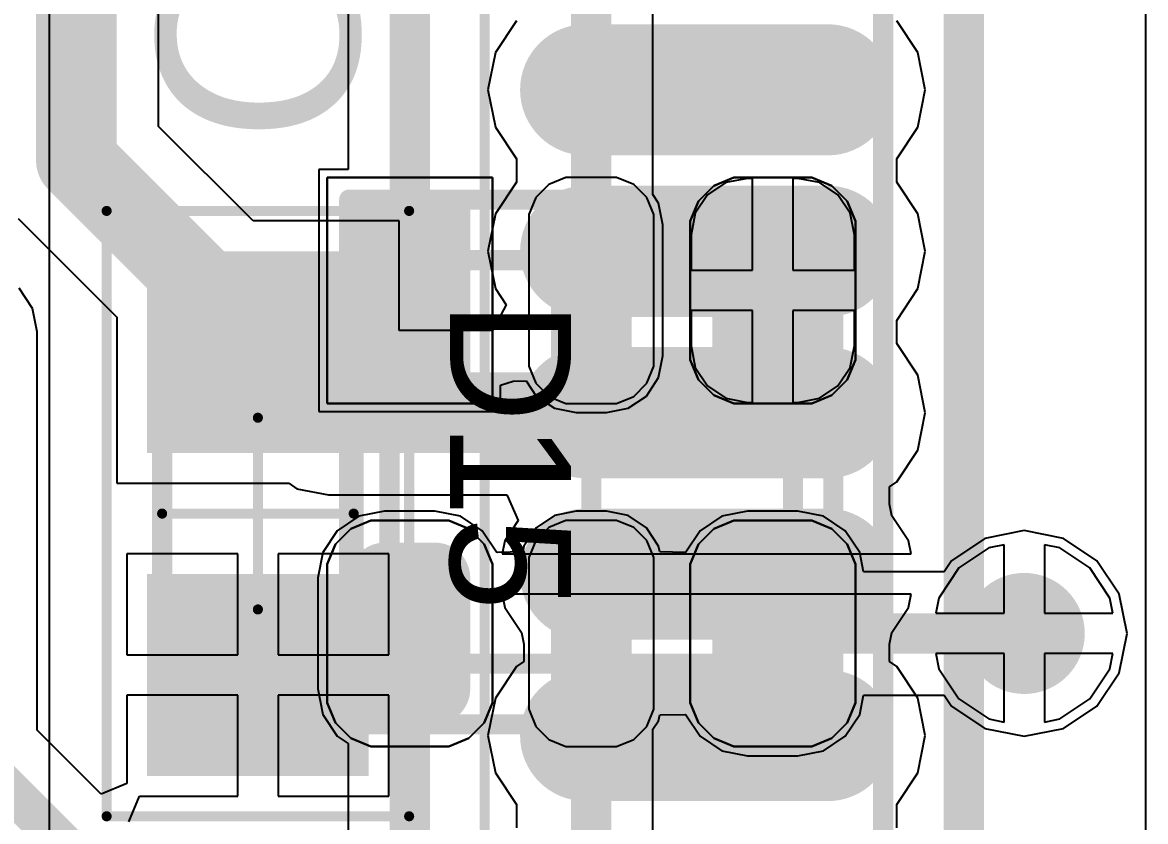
# Model space of a CAD drawing. Header units: inches. Extents: x -0.1 to 84.5, y -0.1 to 23.7.
# Drawn here: x 31.43 to 37, y 6.07 to 10.03 of the extents above; entities that cross this region are included whole.
import ezdxf

# ---------------------------------------------------------------- set-up
doc = ezdxf.new("R2010")
doc.units = ezdxf.units.IN
for name, color, linetype in [('Bottom 3D Body', 56, 'Continuous'), ('Bottom Courtyard', 56, 'Continuous'), ('Bottom Layer', 5, 'Continuous'), ('Bottom Overlay', 54, 'Continuous'), ('Bottom Paste', 16, 'Continuous'), ('Bottom Solder', 6, 'Continuous'), ('Top 3D Body', 56, 'Continuous'), ('Top Courtyard', 56, 'Continuous'), ('Top Layer', 1, 'Continuous'), ('Top Overlay', 2, 'Continuous'), ('Top Paste', 8, 'Continuous'), ('Top Solder', 216, 'Continuous'), ('Via Holes', 16, 'Continuous')]:
    doc.layers.add(name, color=color, linetype=linetype)
doc.styles.add('Arial', font='', dxfattribs={"height": 0.2})
doc.styles.get('Arial').set_extended_font_data('Arial')

# ---------------------------------------------------------------- blocks, each defined once
blk = doc.blocks.new('CAPC0603_1608_55_N_B_79')
at = {"layer": 'Bottom Layer'}
for points in [[(-0.35, 0.5), (-0.35, -0.5), (-1.25, -0.5), (-1.25, 0.5)], [(1.25, 0.5), (1.25, -0.5), (0.35, -0.5), (0.35, 0.5)]]:
    blk.add_hatch(color=5, dxfattribs=at).paths.add_polyline_path(points)
at = {"layer": 'Bottom Paste'}
for points in [[(-0.35, 0.5), (-0.35, -0.5), (-1.25, -0.5), (-1.25, 0.5)], [(1.25, 0.5), (1.25, -0.5), (0.35, -0.5), (0.35, 0.5)]]:
    blk.add_hatch(color=16, dxfattribs=at).paths.add_polyline_path(points)
at = {"layer": 'Bottom Solder'}
for points in [[(-0.3, 0.55), (-0.3, -0.55), (-1.3, -0.55), (-1.3, 0.55)], [(1.3, 0.55), (1.3, -0.55), (0.3, -0.55), (0.3, 0.55)]]:
    blk.add_hatch(color=6, dxfattribs=at).paths.add_polyline_path(points)
at = {"layer": 'Bottom 3D Body'}
for points in [[(-0.875, 0.475, 0.1, 0.1, 0), (0.875, 0.475, 0.1, 0.1, 0)], [(-0.875, 0.475, 0.1, 0.1, 0), (-0.875, -0.475, 0.1, 0.1, 0)], [(0.875, 0.475, 0.1, 0.1, 0), (0.875, -0.475, 0.1, 0.1, 0)], [(-0.875, -0.475, 0.1, 0.1, 0), (0.875, -0.475, 0.1, 0.1, 0)]]:
    blk.add_lwpolyline(points, format="xyseb", dxfattribs=at)
for points in [[(-0.9, 0.475, 0.05, 0.05, 1), (-0.85, 0.475, 0.05, 0.05, 1)], [(-0.9, 0.475, 0.05, 0.05, 1), (-0.85, 0.475, 0.05, 0.05, 1)], [(0.85, 0.475, 0.05, 0.05, 1), (0.9, 0.475, 0.05, 0.05, 1)], [(0.85, 0.475, 0.05, 0.05, 1), (0.9, 0.475, 0.05, 0.05, 1)], [(-0.9, -0.475, 0.05, 0.05, 1), (-0.85, -0.475, 0.05, 0.05, 1)], [(-0.9, -0.475, 0.05, 0.05, 1), (-0.85, -0.475, 0.05, 0.05, 1)], [(0.85, -0.475, 0.05, 0.05, 1), (0.9, -0.475, 0.05, 0.05, 1)], [(0.85, -0.475, 0.05, 0.05, 1), (0.9, -0.475, 0.05, 0.05, 1)]]:
    blk.add_lwpolyline(points, format="xyseb", close=True, dxfattribs=at)
at = {"layer": 'Bottom Courtyard'}
for points in [[(-1.5, 0.75, 0.05, 0.05, 0), (1.5, 0.75, 0.05, 0.05, 0)], [(-1.5, 0.75, 0.05, 0.05, 0), (-1.5, -0.75, 0.05, 0.05, 0)], [(1.5, 0.75, 0.05, 0.05, 0), (1.5, -0.75, 0.05, 0.05, 0)], [(0, 0.475, 0.05, 0.05, 0), (0, -0.475, 0.05, 0.05, 0)], [(-0.475, 0, 0.05, 0.05, 0), (0.475, 0, 0.05, 0.05, 0)], [(-1.5, -0.75, 0.05, 0.05, 0), (1.5, -0.75, 0.05, 0.05, 0)]]:
    blk.add_lwpolyline(points, format="xyseb", dxfattribs=at)
for points in [[(-1.5125, 0.75, 0.025, 0.025, 1), (-1.4875, 0.75, 0.025, 0.025, 1)], [(-1.5125, 0.75, 0.025, 0.025, 1), (-1.4875, 0.75, 0.025, 0.025, 1)], [(1.4875, 0.75, 0.025, 0.025, 1), (1.5125, 0.75, 0.025, 0.025, 1)], [(1.4875, 0.75, 0.025, 0.025, 1), (1.5125, 0.75, 0.025, 0.025, 1)], [(-0.0125, 0.475, 0.025, 0.025, 1), (0.0125, 0.475, 0.025, 0.025, 1)], [(-0.4875, 0, 0.025, 0.025, 1), (-0.4625, 0, 0.025, 0.025, 1)], [(0.4625, 0, 0.025, 0.025, 1), (0.4875, 0, 0.025, 0.025, 1)], [(-0.0125, -0.475, 0.025, 0.025, 1), (0.0125, -0.475, 0.025, 0.025, 1)], [(-1.5125, -0.75, 0.025, 0.025, 1), (-1.4875, -0.75, 0.025, 0.025, 1)], [(-1.5125, -0.75, 0.025, 0.025, 1), (-1.4875, -0.75, 0.025, 0.025, 1)], [(1.4875, -0.75, 0.025, 0.025, 1), (1.5125, -0.75, 0.025, 0.025, 1)], [(1.4875, -0.75, 0.025, 0.025, 1), (1.5125, -0.75, 0.025, 0.025, 1)]]:
    blk.add_lwpolyline(points, format="xyseb", close=True, dxfattribs=at)
blk = doc.blocks.new('TQFP80P1200X1200X120_44N_B_99')
at = {"layer": 'Bottom Layer'}
h = blk.add_hatch(color=5, dxfattribs=at)
edge = h.paths.add_edge_path()
edge.add_arc((-1.6, -6.475), 0.275, 180, 360)
edge.add_line((-1.325, -6.475), (-1.325, -5.275))
edge.add_arc((-1.6, -5.275), 0.275, 0, 180)
edge.add_line((-1.875, -5.275), (-1.875, -6.475))
h = blk.add_hatch(color=5, dxfattribs=at)
edge = h.paths.add_edge_path()
edge.add_arc((-0.8, -6.475), 0.275, 180, 360)
edge.add_line((-0.525, -6.475), (-0.525, -5.275))
edge.add_arc((-0.8, -5.275), 0.275, 0, 180)
edge.add_line((-1.075, -5.275), (-1.075, -6.475))
h = blk.add_hatch(color=5, dxfattribs=at)
edge = h.paths.add_edge_path()
edge.add_arc((0, -6.475), 0.275, 180, 360)
edge.add_line((0.275, -6.475), (0.275, -5.275))
edge.add_arc((0, -5.275), 0.275, 0, 180)
edge.add_line((-0.275, -5.275), (-0.275, -6.475))
h = blk.add_hatch(color=5, dxfattribs=at)
edge = h.paths.add_edge_path()
edge.add_arc((0.8, -6.475), 0.275, 180, 360)
edge.add_line((1.075, -6.475), (1.075, -5.275))
edge.add_arc((0.8, -5.275), 0.275, 0, 180)
edge.add_line((0.525, -5.275), (0.525, -6.475))
h = blk.add_hatch(color=5, dxfattribs=at)
edge = h.paths.add_edge_path()
edge.add_arc((1.6, -6.475), 0.275, 180, 360)
edge.add_line((1.875, -6.475), (1.875, -5.275))
edge.add_arc((1.6, -5.275), 0.275, 0, 180)
edge.add_line((1.325, -5.275), (1.325, -6.475))
at = {"layer": 'Bottom Paste'}
h = blk.add_hatch(color=16, dxfattribs=at)
edge = h.paths.add_edge_path()
edge.add_arc((-1.6, -6.475), 0.275, 180, 360)
edge.add_line((-1.325, -6.475), (-1.325, -5.275))
edge.add_arc((-1.6, -5.275), 0.275, 0, 180)
edge.add_line((-1.875, -5.275), (-1.875, -6.475))
h = blk.add_hatch(color=16, dxfattribs=at)
edge = h.paths.add_edge_path()
edge.add_arc((-0.8, -6.475), 0.275, 180, 360)
edge.add_line((-0.525, -6.475), (-0.525, -5.275))
edge.add_arc((-0.8, -5.275), 0.275, 0, 180)
edge.add_line((-1.075, -5.275), (-1.075, -6.475))
h = blk.add_hatch(color=16, dxfattribs=at)
edge = h.paths.add_edge_path()
edge.add_arc((0, -6.475), 0.275, 180, 360)
edge.add_line((0.275, -6.475), (0.275, -5.275))
edge.add_arc((0, -5.275), 0.275, 0, 180)
edge.add_line((-0.275, -5.275), (-0.275, -6.475))
h = blk.add_hatch(color=16, dxfattribs=at)
edge = h.paths.add_edge_path()
edge.add_arc((0.8, -6.475), 0.275, 180, 360)
edge.add_line((1.075, -6.475), (1.075, -5.275))
edge.add_arc((0.8, -5.275), 0.275, 0, 180)
edge.add_line((0.525, -5.275), (0.525, -6.475))
h = blk.add_hatch(color=16, dxfattribs=at)
edge = h.paths.add_edge_path()
edge.add_arc((1.6, -6.475), 0.275, 180, 360)
edge.add_line((1.875, -6.475), (1.875, -5.275))
edge.add_arc((1.6, -5.275), 0.275, 0, 180)
edge.add_line((1.325, -5.275), (1.325, -6.475))
at = {"layer": 'Bottom Solder'}
h = blk.add_hatch(color=6, dxfattribs=at)
edge = h.paths.add_edge_path()
edge.add_arc((-1.6, -6.475), 0.325, 180, 360)
edge.add_line((-1.275, -6.475), (-1.275, -5.275))
edge.add_arc((-1.6, -5.275), 0.325, 0, 180)
edge.add_line((-1.925, -5.275), (-1.925, -6.475))
h = blk.add_hatch(color=6, dxfattribs=at)
edge = h.paths.add_edge_path()
edge.add_arc((-0.8, -6.475), 0.325, 180, 360)
edge.add_line((-0.475, -6.475), (-0.475, -5.275))
edge.add_arc((-0.8, -5.275), 0.325, 0, 180)
edge.add_line((-1.125, -5.275), (-1.125, -6.475))
h = blk.add_hatch(color=6, dxfattribs=at)
edge = h.paths.add_edge_path()
edge.add_arc((0, -6.475), 0.325, 180, 360)
edge.add_line((0.325, -6.475), (0.325, -5.275))
edge.add_arc((0, -5.275), 0.325, 0, 180)
edge.add_line((-0.325, -5.275), (-0.325, -6.475))
h = blk.add_hatch(color=6, dxfattribs=at)
edge = h.paths.add_edge_path()
edge.add_arc((0.8, -6.475), 0.325, 180, 360)
edge.add_line((1.125, -6.475), (1.125, -5.275))
edge.add_arc((0.8, -5.275), 0.325, 0, 180)
edge.add_line((0.475, -5.275), (0.475, -6.475))
h = blk.add_hatch(color=6, dxfattribs=at)
edge = h.paths.add_edge_path()
edge.add_arc((1.6, -6.475), 0.325, 180, 360)
edge.add_line((1.925, -6.475), (1.925, -5.275))
edge.add_arc((1.6, -5.275), 0.325, 0, 180)
edge.add_line((1.275, -5.275), (1.275, -6.475))
at = {"layer": 'Bottom 3D Body'}
blk.add_lwpolyline([(5, -5, 0.1, 0.1, 0), (-5, -5, 0.1, 0.1, 0)], format="xyseb", dxfattribs=at)
at = {"layer": 'Bottom Courtyard'}
blk.add_lwpolyline([(6.975, -6.975, 0.05, 0.05, 0), (-6.975, -6.975, 0.05, 0.05, 0)], format="xyseb", dxfattribs=at)
at = {"layer": 'Bottom Overlay'}
blk.add_lwpolyline([(4.6, -4.6, 0.2, 0.2, 0), (-4.6, -4.6, 0.2, 0.2, 0)], format="xyseb", dxfattribs=at)
blk = doc.blocks.new('APA_RGB_LED_2020_119')
at = {"layer": 'Top Layer'}
h = blk.add_hatch(color=1, dxfattribs=at)
edge = h.paths.add_edge_path()
edge.add_arc((-1.125, 1.025), 0.125, 90, 180)
edge.add_line((-1.25, 1.025), (-1.25, 0.775))
edge.add_arc((-1.125, 0.775), 0.125, 180, 270)
edge.add_line((-1.125, 0.65), (-0.575, 0.65))
edge.add_arc((-0.575, 0.775), 0.125, 270, 360)
edge.add_line((-0.45, 0.775), (-0.45, 1.025))
edge.add_arc((-0.575, 1.025), 0.125, 0, 90)
edge.add_line((-0.575, 1.15), (-1.125, 1.15))
h = blk.add_hatch(color=1, dxfattribs=at)
edge = h.paths.add_edge_path()
edge.add_arc((0.575, 1.025), 0.125, 90, 180)
edge.add_line((0.45, 1.025), (0.45, 0.775))
edge.add_arc((0.575, 0.775), 0.125, 180, 270)
edge.add_line((0.575, 0.65), (1.125, 0.65))
edge.add_arc((1.125, 0.775), 0.125, 270, 360)
edge.add_line((1.25, 0.775), (1.25, 1.025))
edge.add_arc((1.125, 1.025), 0.125, 0, 90)
edge.add_line((1.125, 1.15), (0.575, 1.15))
h = blk.add_hatch(color=1, dxfattribs=at)
edge = h.paths.add_edge_path()
edge.add_arc((-1.175, 0.075), 0.075, 90, 180)
edge.add_line((-1.25, 0.075), (-1.25, -0.075))
edge.add_arc((-1.175, -0.075), 0.075, 180, 270)
edge.add_line((-1.175, -0.15), (-0.525, -0.15))
edge.add_arc((-0.525, -0.075), 0.075, 270, 360)
edge.add_line((-0.45, -0.075), (-0.45, 0.075))
edge.add_arc((-0.525, 0.075), 0.075, 0, 90)
edge.add_line((-0.525, 0.15), (-1.175, 0.15))
h = blk.add_hatch(color=1, dxfattribs=at)
edge = h.paths.add_edge_path()
edge.add_arc((0.525, 0.075), 0.075, 90, 180)
edge.add_line((0.45, 0.075), (0.45, -0.075))
edge.add_arc((0.525, -0.075), 0.075, 180, 270)
edge.add_line((0.525, -0.15), (1.175, -0.15))
edge.add_arc((1.175, -0.075), 0.075, 270, 360)
edge.add_line((1.25, -0.075), (1.25, 0.075))
edge.add_arc((1.175, 0.075), 0.075, 0, 90)
edge.add_line((1.175, 0.15), (0.525, 0.15))
blk.add_hatch(color=1, dxfattribs=at).paths.add_polyline_path([(-1.25, -0.65), (-0.45, -0.65), (-0.45, -1.15), (-1.25, -1.15)])
h = blk.add_hatch(color=1, dxfattribs=at)
edge = h.paths.add_edge_path()
edge.add_arc((0.575, -0.775), 0.125, 90, 180)
edge.add_line((0.45, -0.775), (0.45, -1.025))
edge.add_arc((0.575, -1.025), 0.125, 180, 270)
edge.add_line((0.575, -1.15), (1.125, -1.15))
edge.add_arc((1.125, -1.025), 0.125, 270, 360)
edge.add_line((1.25, -1.025), (1.25, -0.775))
edge.add_arc((1.125, -0.775), 0.125, 0, 90)
edge.add_line((1.125, -0.65), (0.575, -0.65))
at = {"layer": 'Top Paste'}
h = blk.add_hatch(color=8, dxfattribs=at)
edge = h.paths.add_edge_path()
edge.add_arc((-1.125, 1.025), 0.125, 90, 180)
edge.add_line((-1.25, 1.025), (-1.25, 0.775))
edge.add_arc((-1.125, 0.775), 0.125, 180, 270)
edge.add_line((-1.125, 0.65), (-0.575, 0.65))
edge.add_arc((-0.575, 0.775), 0.125, 270, 360)
edge.add_line((-0.45, 0.775), (-0.45, 1.025))
edge.add_arc((-0.575, 1.025), 0.125, 0, 90)
edge.add_line((-0.575, 1.15), (-1.125, 1.15))
h = blk.add_hatch(color=8, dxfattribs=at)
edge = h.paths.add_edge_path()
edge.add_arc((0.575, 1.025), 0.125, 90, 180)
edge.add_line((0.45, 1.025), (0.45, 0.775))
edge.add_arc((0.575, 0.775), 0.125, 180, 270)
edge.add_line((0.575, 0.65), (1.125, 0.65))
edge.add_arc((1.125, 0.775), 0.125, 270, 360)
edge.add_line((1.25, 0.775), (1.25, 1.025))
edge.add_arc((1.125, 1.025), 0.125, 0, 90)
edge.add_line((1.125, 1.15), (0.575, 1.15))
h = blk.add_hatch(color=8, dxfattribs=at)
edge = h.paths.add_edge_path()
edge.add_arc((-1.175, 0.075), 0.075, 90, 180)
edge.add_line((-1.25, 0.075), (-1.25, -0.075))
edge.add_arc((-1.175, -0.075), 0.075, 180, 270)
edge.add_line((-1.175, -0.15), (-0.525, -0.15))
edge.add_arc((-0.525, -0.075), 0.075, 270, 360)
edge.add_line((-0.45, -0.075), (-0.45, 0.075))
edge.add_arc((-0.525, 0.075), 0.075, 0, 90)
edge.add_line((-0.525, 0.15), (-1.175, 0.15))
h = blk.add_hatch(color=8, dxfattribs=at)
edge = h.paths.add_edge_path()
edge.add_arc((0.525, 0.075), 0.075, 90, 180)
edge.add_line((0.45, 0.075), (0.45, -0.075))
edge.add_arc((0.525, -0.075), 0.075, 180, 270)
edge.add_line((0.525, -0.15), (1.175, -0.15))
edge.add_arc((1.175, -0.075), 0.075, 270, 360)
edge.add_line((1.25, -0.075), (1.25, 0.075))
edge.add_arc((1.175, 0.075), 0.075, 0, 90)
edge.add_line((1.175, 0.15), (0.525, 0.15))
blk.add_hatch(color=8, dxfattribs=at).paths.add_polyline_path([(-1.25, -0.65), (-0.45, -0.65), (-0.45, -1.15), (-1.25, -1.15)])
h = blk.add_hatch(color=8, dxfattribs=at)
edge = h.paths.add_edge_path()
edge.add_arc((0.575, -0.775), 0.125, 90, 180)
edge.add_line((0.45, -0.775), (0.45, -1.025))
edge.add_arc((0.575, -1.025), 0.125, 180, 270)
edge.add_line((0.575, -1.15), (1.125, -1.15))
edge.add_arc((1.125, -1.025), 0.125, 270, 360)
edge.add_line((1.25, -1.025), (1.25, -0.775))
edge.add_arc((1.125, -0.775), 0.125, 0, 90)
edge.add_line((1.125, -0.65), (0.575, -0.65))
at = {"layer": 'Top Solder'}
h = blk.add_hatch(color=216, dxfattribs=at)
edge = h.paths.add_edge_path()
edge.add_arc((-1.125, 1.025), 0.175, 90, 180)
edge.add_line((-1.3, 1.025), (-1.3, 0.775))
edge.add_arc((-1.125, 0.775), 0.175, 180, 270)
edge.add_line((-1.125, 0.6), (-0.575, 0.6))
edge.add_arc((-0.575, 0.775), 0.175, 270, 360)
edge.add_line((-0.4, 0.775), (-0.4, 1.025))
edge.add_arc((-0.575, 1.025), 0.175, 0, 90)
edge.add_line((-0.575, 1.2), (-1.125, 1.2))
h = blk.add_hatch(color=216, dxfattribs=at)
edge = h.paths.add_edge_path()
edge.add_arc((0.575, 1.025), 0.175, 90, 180)
edge.add_line((0.4, 1.025), (0.4, 0.775))
edge.add_arc((0.575, 0.775), 0.175, 180, 270)
edge.add_line((0.575, 0.6), (1.125, 0.6))
edge.add_arc((1.125, 0.775), 0.175, 270, 360)
edge.add_line((1.3, 0.775), (1.3, 1.025))
edge.add_arc((1.125, 1.025), 0.175, 0, 90)
edge.add_line((1.125, 1.2), (0.575, 1.2))
h = blk.add_hatch(color=216, dxfattribs=at)
edge = h.paths.add_edge_path()
edge.add_arc((-1.175, 0.075), 0.125, 90, 180)
edge.add_line((-1.3, 0.075), (-1.3, -0.075))
edge.add_arc((-1.175, -0.075), 0.125, 180, 270)
edge.add_line((-1.175, -0.2), (-0.525, -0.2))
edge.add_arc((-0.525, -0.075), 0.125, 270, 360)
edge.add_line((-0.4, -0.075), (-0.4, 0.075))
edge.add_arc((-0.525, 0.075), 0.125, 0, 90)
edge.add_line((-0.525, 0.2), (-1.175, 0.2))
h = blk.add_hatch(color=216, dxfattribs=at)
edge = h.paths.add_edge_path()
edge.add_arc((0.525, 0.075), 0.125, 90, 180)
edge.add_line((0.4, 0.075), (0.4, -0.075))
edge.add_arc((0.525, -0.075), 0.125, 180, 270)
edge.add_line((0.525, -0.2), (1.175, -0.2))
edge.add_arc((1.175, -0.075), 0.125, 270, 360)
edge.add_line((1.3, -0.075), (1.3, 0.075))
edge.add_arc((1.175, 0.075), 0.125, 0, 90)
edge.add_line((1.175, 0.2), (0.525, 0.2))
blk.add_hatch(color=216, dxfattribs=at).paths.add_polyline_path([(-1.3, -0.6), (-0.4, -0.6), (-0.4, -1.2), (-1.3, -1.2)])
h = blk.add_hatch(color=216, dxfattribs=at)
edge = h.paths.add_edge_path()
edge.add_arc((0.575, -0.775), 0.175, 90, 180)
edge.add_line((0.4, -0.775), (0.4, -1.025))
edge.add_arc((0.575, -1.025), 0.175, 180, 270)
edge.add_line((0.575, -1.2), (1.125, -1.2))
edge.add_arc((1.125, -1.025), 0.175, 270, 360)
edge.add_line((1.3, -1.025), (1.3, -0.775))
edge.add_arc((1.125, -0.775), 0.175, 0, 90)
edge.add_line((1.125, -0.6), (0.575, -0.6))
at = {"layer": 'Top 3D Body'}
for points in [[(1, 1, 0.1, 0.1, 0), (-1, 1, 0.1, 0.1, 0)], [(-1, -1, 0.1, 0.1, 0), (-1, 1, 0.1, 0.1, 0)], [(1, -1, 0.1, 0.1, 0), (1, 1, 0.1, 0.1, 0)], [(1, -1, 0.1, 0.1, 0), (-1, -1, 0.1, 0.1, 0)]]:
    blk.add_lwpolyline(points, format="xyseb", dxfattribs=at)
for points in [[(-1.025, 1, 0.05, 0.05, 1), (-0.975, 1, 0.05, 0.05, 1)], [(-1.025, 1, 0.05, 0.05, 1), (-0.975, 1, 0.05, 0.05, 1)], [(0.975, 1, 0.05, 0.05, 1), (1.025, 1, 0.05, 0.05, 1)], [(0.975, 1, 0.05, 0.05, 1), (1.025, 1, 0.05, 0.05, 1)], [(-1.025, -1, 0.05, 0.05, 1), (-0.975, -1, 0.05, 0.05, 1)], [(-1.025, -1, 0.05, 0.05, 1), (-0.975, -1, 0.05, 0.05, 1)], [(0.975, -1, 0.05, 0.05, 1), (1.025, -1, 0.05, 0.05, 1)], [(0.975, -1, 0.05, 0.05, 1), (1.025, -1, 0.05, 0.05, 1)]]:
    blk.add_lwpolyline(points, format="xyseb", close=True, dxfattribs=at)
at = {"layer": 'Top Courtyard'}
for points in [[(-1.3, -1.2, 0.1, 0.1, 0), (-1.3, 1.2, 0.1, 0.1, 0)], [(1.3, 1.2, 0.1, 0.1, 0), (-1.3, 1.2, 0.1, 0.1, 0)], [(1.3, -1.2, 0.1, 0.1, 0), (1.3, 1.2, 0.1, 0.1, 0)], [(0, -0.5, 0.1, 0.1, 0), (0, 0.5, 0.1, 0.1, 0)], [(0.5, 0, 0.1, 0.1, 0), (-0.5, 0, 0.1, 0.1, 0)], [(1.3, -1.2, 0.1, 0.1, 0), (-1.3, -1.2, 0.1, 0.1, 0)]]:
    blk.add_lwpolyline(points, format="xyseb", dxfattribs=at)
for points in [[(-1.325, 1.2, 0.05, 0.05, 1), (-1.275, 1.2, 0.05, 0.05, 1)], [(-1.325, 1.2, 0.05, 0.05, 1), (-1.275, 1.2, 0.05, 0.05, 1)], [(1.275, 1.2, 0.05, 0.05, 1), (1.325, 1.2, 0.05, 0.05, 1)], [(1.275, 1.2, 0.05, 0.05, 1), (1.325, 1.2, 0.05, 0.05, 1)], [(-0.025, 0.5, 0.05, 0.05, 1), (0.025, 0.5, 0.05, 0.05, 1)], [(-0.525, 0, 0.05, 0.05, 1), (-0.475, 0, 0.05, 0.05, 1)], [(0.475, 0, 0.05, 0.05, 1), (0.525, 0, 0.05, 0.05, 1)], [(-0.025, -0.5, 0.05, 0.05, 1), (0.025, -0.5, 0.05, 0.05, 1)], [(-1.325, -1.2, 0.05, 0.05, 1), (-1.275, -1.2, 0.05, 0.05, 1)], [(-1.325, -1.2, 0.05, 0.05, 1), (-1.275, -1.2, 0.05, 0.05, 1)], [(1.275, -1.2, 0.05, 0.05, 1), (1.325, -1.2, 0.05, 0.05, 1)], [(1.275, -1.2, 0.05, 0.05, 1), (1.325, -1.2, 0.05, 0.05, 1)]]:
    blk.add_lwpolyline(points, format="xyseb", close=True, dxfattribs=at)
at = {"layer": 'Top Overlay'}
for p, q in [((-1.2929, 1.2689), (-1.1937, 1.31)), ((-1.1937, 1.31), (-1.14, 1.31)), ((-1.14, 1.31), (-1.14, 1.31)), ((-1.14, 1.31), (-0.56, 1.31)), ((-0.56, 1.31), (-0.5063, 1.31)), ((-0.5063, 1.31), (-0.4071, 1.2689)), ((0.4071, 1.2689), (0.5063, 1.31)), ((0.5063, 1.31), (0.56, 1.31)), ((0.56, 1.31), (0.56, 1.31)), ((0.56, 1.31), (1.14, 1.31)), ((1.14, 1.31), (1.1937, 1.31)), ((1.1937, 1.31), (1.2929, 1.2689)), ((-1.3689, 1.1929), (-1.2929, 1.2689)), ((-0.4071, 1.2689), (-0.3311, 1.1929)), ((0.3311, 1.1929), (0.4071, 1.2689)), ((1.2929, 1.2689), (1.3689, 1.1929)), ((-1.41, 1.0937), (-1.3689, 1.1929)), ((-0.3311, 1.1929), (-0.29, 1.0937)), ((0.29, 1.0937), (0.3311, 1.1929)), ((1.3689, 1.1929), (1.41, 1.0937)), ((-1.41, 1.04), (-1.41, 1.0937)), ((-0.29, 1.0937), (-0.29, 1.04)), ((0.29, 1.04), (0.29, 1.0937)), ((1.41, 1.0937), (1.41, 1.04)), ((-1.41, 0.76), (-1.41, 1.04)), ((-0.29, 1.04), (-0.29, 1.04)), ((-0.29, 1.04), (-0.29, 0.76)), ((0.29, 0.76), (0.29, 1.04)), ((1.41, 1.04), (1.41, 1.04)), ((1.41, 1.04), (1.41, 0.76)), ((-1.41, 0.76), (-1.41, 0.76)), ((-1.41, 0.7063), (-1.41, 0.76)), ((-0.29, 0.76), (-0.29, 0.7063)), ((0.29, 0.76), (0.29, 0.76)), ((0.29, 0.7063), (0.29, 0.76)), ((1.41, 0.76), (1.41, 0.7063)), ((-1.3689, 0.6071), (-1.41, 0.7063)), ((-0.29, 0.7063), (-0.3311, 0.6071)), ((0.3311, 0.6071), (0.29, 0.7063)), ((1.41, 0.7063), (1.3689, 0.6071)), ((-1.2929, 0.5311), (-1.3689, 0.6071)), ((-0.3311, 0.6071), (-0.4071, 0.5311)), ((0.4071, 0.5311), (0.3311, 0.6071)), ((1.3689, 0.6071), (1.2929, 0.5311)), ((-1.1937, 0.49), (-1.2929, 0.5311)), ((-0.4071, 0.5311), (-0.5063, 0.49)), ((0.5063, 0.49), (0.4071, 0.5311)), ((1.2929, 0.5311), (1.1937, 0.49)), ((-1.14, 0.49), (-1.1937, 0.49)), ((-0.56, 0.49), (-1.14, 0.49)), ((-0.5063, 0.49), (-0.56, 0.49)), ((-0.56, 0.49), (-0.56, 0.49)), ((0.56, 0.49), (0.5063, 0.49)), ((1.14, 0.49), (0.56, 0.49)), ((1.1937, 0.49), (1.14, 0.49)), ((1.14, 0.49), (1.14, 0.49)), ((-1.2258, 0.31), (-1.3103, 0.275)), ((-1.18, 0.31), (-1.2258, 0.31)), ((-0.52, 0.31), (-1.18, 0.31)), ((-0.4742, 0.31), (-0.52, 0.31)), ((-0.52, 0.31), (-0.52, 0.31)), ((-0.3897, 0.275), (-0.4742, 0.31)), ((0.4743, 0.31), (0.3897, 0.275)), ((0.52, 0.31), (0.4743, 0.31)), ((1.18, 0.31), (0.52, 0.31)), ((1.2258, 0.31), (1.18, 0.31)), ((1.18, 0.31), (1.18, 0.31)), ((1.3103, 0.275), (1.2258, 0.31)), ((-1.3103, 0.275), (-1.375, 0.2103)), ((-0.325, 0.2103), (-0.3897, 0.275)), ((0.3897, 0.275), (0.325, 0.2103)), ((1.375, 0.2103), (1.3103, 0.275)), ((-1.375, 0.2103), (-1.41, 0.1257)), ((-0.29, 0.1257), (-0.325, 0.2103)), ((0.325, 0.2103), (0.29, 0.1257)), ((1.41, 0.1257), (1.375, 0.2103)), ((-1.41, 0.1257), (-1.41, 0.08)), ((-0.29, 0.08), (-0.29, 0.1257)), ((0.29, 0.1257), (0.29, 0.08)), ((1.41, 0.08), (1.41, 0.1257)), ((-1.41, 0.08), (-1.41, -0.08)), ((-1.41, 0.08), (-1.41, 0.08)), ((-0.29, -0.08), (-0.29, 0.08)), ((0.29, 0.08), (0.29, -0.08)), ((0.29, 0.08), (0.29, 0.08)), ((1.41, -0.08), (1.41, 0.08)), ((-1.41, -0.08), (-1.41, -0.1258)), ((-0.29, -0.1258), (-0.29, -0.08)), ((-0.29, -0.08), (-0.29, -0.08)), ((0.29, -0.08), (0.29, -0.1258)), ((1.41, -0.1258), (1.41, -0.08)), ((1.41, -0.08), (1.41, -0.08)), ((-1.41, -0.1258), (-1.375, -0.2103)), ((-0.325, -0.2103), (-0.29, -0.1258)), ((0.29, -0.1258), (0.325, -0.2103)), ((1.375, -0.2103), (1.41, -0.1258)), ((-1.375, -0.2103), (-1.3103, -0.275)), ((-0.3897, -0.275), (-0.325, -0.2103)), ((0.325, -0.2103), (0.3897, -0.275)), ((1.3103, -0.275), (1.375, -0.2103)), ((-1.3103, -0.275), (-1.2258, -0.31)), ((-0.4742, -0.31), (-0.3897, -0.275)), ((0.3897, -0.275), (0.4743, -0.31)), ((1.2258, -0.31), (1.3103, -0.275)), ((-1.2258, -0.31), (-1.18, -0.31)), ((-1.18, -0.31), (-1.18, -0.31)), ((-1.18, -0.31), (-0.52, -0.31)), ((-0.52, -0.31), (-0.4742, -0.31)), ((0.4743, -0.31), (0.52, -0.31)), ((0.52, -0.31), (0.52, -0.31)), ((0.52, -0.31), (1.18, -0.31)), ((1.18, -0.31), (1.2258, -0.31)), ((-1.41, -1.31), (-1.41, -0.49)), ((-1.41, -0.49), (-0.29, -0.49)), ((-0.29, -0.49), (-0.29, -1.31)), ((0.4071, -0.5311), (0.5063, -0.49)), ((0.5063, -0.49), (0.56, -0.49)), ((0.56, -0.49), (0.56, -0.49)), ((0.56, -0.49), (1.14, -0.49)), ((1.14, -0.49), (1.1937, -0.49)), ((1.1937, -0.49), (1.2929, -0.5311)), ((0.3311, -0.6071), (0.4071, -0.5311)), ((1.2929, -0.5311), (1.3689, -0.6071)), ((0.29, -0.7063), (0.3311, -0.6071)), ((1.3689, -0.6071), (1.41, -0.7063)), ((0.29, -0.76), (0.29, -0.7063)), ((1.41, -0.7063), (1.41, -0.76)), ((0.29, -1.04), (0.29, -0.76)), ((1.41, -0.76), (1.41, -0.76)), ((1.41, -0.76), (1.41, -1.04)), ((0.29, -1.04), (0.29, -1.04)), ((0.29, -1.0937), (0.29, -1.04)), ((1.41, -1.04), (1.41, -1.0937)), ((0.3311, -1.1929), (0.29, -1.0937)), ((1.41, -1.0937), (1.3689, -1.1929)), ((0.4071, -1.2689), (0.3311, -1.1929)), ((1.3689, -1.1929), (1.2929, -1.2689)), ((0.5063, -1.31), (0.4071, -1.2689)), ((1.2929, -1.2689), (1.1937, -1.31)), ((-0.29, -1.31), (-1.41, -1.31)), ((0.56, -1.31), (0.5063, -1.31)), ((1.14, -1.31), (0.56, -1.31)), ((1.1937, -1.31), (1.14, -1.31)), ((1.14, -1.31), (1.14, -1.31))]:
    blk.add_line(p, q, dxfattribs=at)
at = {"layer": 'Top Courtyard', "style": 'Arial'}
blk.add_text('D15', height=0.6, dxfattribs=at).set_placement((-0.8, -0.7))

msp = doc.modelspace()

# ---------------------------------------------------------------- hatches: boundary and pattern name
at = {"layer": 'Bottom Layer'}
h = msp.add_hatch(color=5, dxfattribs=at)
edge = h.paths.add_edge_path()
edge.add_arc((36.4, 7.006), 0.3, 0, 360)
at = {"layer": 'Top Layer'}
h = msp.add_hatch(color=1, dxfattribs=at)
edge = h.paths.add_edge_path()
edge.add_arc((36.4, 7.006), 0.3, 0, 360)
at = {"layer": 'Via Holes'}
h = msp.add_hatch(color=7, dxfattribs=at)
edge = h.paths.add_edge_path()
edge.add_arc((36.4, 7.006), 0.15, 0, 360)

# ---------------------------------------------------------------- linework, layer by layer
at = {"layer": 'Bottom Layer'}
for p, q in [((32.1078, 9.5189), (32.1078, 10.3)), ((33.8825, 10.0425), (33.7776, 9.8853)), ((35.8724, 9.8853), (35.7675, 10.0425)), ((33.7776, 9.8853), (33.7407, 9.7)), ((35.9093, 9.7), (35.8724, 9.8853)), ((33.7407, 9.7), (33.7776, 9.5147)), ((35.8724, 9.5147), (35.9093, 9.7)), ((32.5768, 9.05), (32.1078, 9.5189)), ((33.7776, 9.5147), (33.8825, 9.3575)), ((35.7675, 9.3575), (35.8724, 9.5147)), ((33.8825, 9.3575), (33.8825, 9.2425)), ((35.7675, 9.2425), (35.7675, 9.3575)), ((33.8825, 9.2425), (33.7776, 9.0853)), ((35.8724, 9.0853), (35.7675, 9.2425)), ((33.7776, 9.0853), (33.7407, 8.9)), ((35.9093, 8.9), (35.8724, 9.0853)), ((31.4116, 9.0616), (31.9, 8.5732)), ((33.3, 9.05), (32.5768, 9.05)), ((33.3, 8.5078), (33.3, 9.05)), ((33.7407, 8.9), (33.7776, 8.7147)), ((35.8724, 8.7147), (35.9093, 8.9)), ((31.4826, 8.6171), (31.4163, 8.7163)), ((33.7776, 8.7147), (33.8309, 8.6348)), ((35.7675, 8.5575), (35.8724, 8.7147)), ((33.8309, 8.6348), (33.763, 8.5078)), ((31.5059, 8.5), (31.4826, 8.6171)), ((31.9, 8.5732), (31.9, 7.75)), ((35.7675, 8.4425), (35.7675, 8.5575)), ((31.5059, 6.5267), (31.5059, 8.5)), ((31.5059, 8.5), (31.5059, 8.5)), ((33.763, 8.5078), (33.3, 8.5078)), ((35.8724, 8.2853), (35.7675, 8.4425)), ((35.9093, 8.1), (35.8724, 8.2853)), ((35.8724, 7.9147), (35.9093, 8.1)), ((35.7675, 7.7575), (35.8724, 7.9147)), ((31.9, 7.75), (32.7538, 7.75)), ((32.7538, 7.75), (32.7939, 7.7232)), ((35.7314, 7.7334), (35.7675, 7.7575)), ((32.7939, 7.7232), (32.95, 7.6922)), ((32.95, 7.6922), (33.8348, 7.6922)), ((33.8348, 7.6922), (33.8365, 7.6904)), ((33.8365, 7.6904), (33.891, 7.5652)), ((35.7314, 7.6464), (35.7314, 7.7334)), ((35.7433, 7.5886), (35.7314, 7.6464)), ((35.8253, 7.4658), (35.7433, 7.5886)), ((33.891, 7.5652), (33.8247, 7.4658)), ((33.8247, 7.4658), (33.8116, 7.4)), ((35.8384, 7.4), (35.8253, 7.4658)), ((36.2244, 7.4299), (36.0756, 7.3304)), ((36.3, 7.4449), (36.2244, 7.4299)), ((36.3, 7.106), (36.3, 7.4449)), ((36.5756, 7.4299), (36.5, 7.4449)), ((36.5, 7.4449), (36.5, 7.106)), ((36.7244, 7.3304), (36.5756, 7.4299)), ((32.5, 7.4), (31.95, 7.4)), ((31.95, 7.4), (31.95, 6.9)), ((32.5, 6.9), (32.5, 7.4)), ((33.25, 7.4), (32.7, 7.4)), ((32.7, 7.4), (32.7, 6.9)), ((33.25, 6.9), (33.25, 7.4)), ((33.8116, 7.4), (34.825, 7.4)), ((34.825, 7.4), (35.8384, 7.4)), ((36.0756, 7.3304), (35.9761, 7.1816)), ((36.8239, 7.1816), (36.7244, 7.3304)), ((34.825, 7.2), (33.8116, 7.2)), ((33.8116, 7.2), (33.8247, 7.1342)), ((35.8384, 7.2), (34.825, 7.2)), ((35.8253, 7.1342), (35.8384, 7.2)), ((33.8247, 7.1342), (33.9067, 7.0114)), ((35.7433, 7.0114), (35.8253, 7.1342)), ((35.9761, 7.1816), (35.9611, 7.106)), ((36.8389, 7.106), (36.8239, 7.1816)), ((35.9611, 7.106), (36.3, 7.106)), ((36.5, 7.106), (36.8389, 7.106)), ((33.9067, 7.0114), (33.9186, 6.9536)), ((35.7314, 6.9536), (35.7433, 7.0114)), ((33.9186, 6.9536), (33.9186, 6.8666)), ((35.7314, 6.8666), (35.7314, 6.9536)), ((36.3, 6.906), (35.9611, 6.906)), ((35.9611, 6.906), (35.9761, 6.8304)), ((36.3, 6.5671), (36.3, 6.906)), ((36.8389, 6.906), (36.5, 6.906)), ((36.5, 6.906), (36.5, 6.5671)), ((36.8239, 6.8304), (36.8389, 6.906)), ((31.95, 6.9), (32.5, 6.9)), ((32.7, 6.9), (33.25, 6.9)), ((33.9186, 6.8666), (33.8825, 6.8425)), ((35.7675, 6.8425), (35.7314, 6.8666)), ((33.8825, 6.8425), (33.7776, 6.6853)), ((35.8724, 6.6853), (35.7675, 6.8425)), ((35.9761, 6.8304), (36.0756, 6.6816)), ((36.7244, 6.6816), (36.8239, 6.8304)), ((32.5, 6.7), (31.95, 6.7)), ((31.95, 6.7), (31.95, 6.3038)), ((32.5, 6.2), (32.5, 6.7)), ((33.25, 6.7), (32.7, 6.7)), ((32.7, 6.7), (32.7, 6.2)), ((33.25, 6.2), (33.25, 6.7)), ((33.7776, 6.6853), (33.7407, 6.5)), ((35.9093, 6.5), (35.8724, 6.6853)), ((36.0756, 6.6816), (36.2244, 6.5821)), ((36.5756, 6.5821), (36.7244, 6.6816)), ((36.2244, 6.5821), (36.3, 6.5671)), ((36.5, 6.5671), (36.5756, 6.5821)), ((31.823, 6.2096), (31.5059, 6.5267)), ((33.7407, 6.5), (33.7776, 6.3147)), ((35.8724, 6.3147), (35.9093, 6.5)), ((31.95, 6.3038), (31.95, 6.2622)), ((33.7776, 6.3147), (33.8825, 6.1576)), ((35.7675, 6.1576), (35.8724, 6.3147)), ((31.95, 6.2622), (31.823, 6.2096)), ((31.9596, 6.073), (32.0122, 6.2)), ((32.0122, 6.2), (32.0512, 6.2)), ((32.0512, 6.2), (32.5, 6.2)), ((32.7, 6.2), (33.25, 6.2)), ((33.8825, 6.1576), (33.8825, 6.0425)), ((35.7675, 6.0425), (35.7675, 6.1576))]:
    msp.add_line(p, q, dxfattribs=at)
for points in [[(31.7, 9.35, 0.4, 0.4, 0), (31.7, 10.3, 0.4, 0.4, 0)], [(31.7, 9.35, 0.4, 0.4, 0), (32.3, 8.75, 0.4, 0.4, 0)], [(32.3, 8.65, 0.4, 0.4, 0), (32.3, 8.75, 0.4, 0.4, 0)], [(32.3, 8.65, 0.4, 0.4, 0), (32.55, 8.4, 0.4, 0.4, 0)], [(32.55, 8.4, 0.4, 0.4, 0), (32.6, 8.4, 0.4, 0.4, 0)], [(32.6, 8.4, 0.4, 0.4, 0), (32.65, 8.4, 0.4, 0.4, 0)], [(32.65, 8.4, 0.4, 0.4, 0), (32.95, 8.1, 0.4, 0.4, 0)], [(32.95, 8.1, 0.4, 0.4, 0), (34.825, 8.1, 0.4, 0.4, 0)], [(31.2, 6.4, 0.2, 0.2, 0), (32.4, 5.2, 0.2, 0.2, 0)]]:
    msp.add_lwpolyline(points, format="xyseb", dxfattribs=at)
for points in [[(31.6, 9.35, 0.2, 0.2, 1), (31.8, 9.35, 0.2, 0.2, 1)], [(31.6, 9.35, 0.2, 0.2, 1), (31.8, 9.35, 0.2, 0.2, 1)], [(32.2, 8.75, 0.2, 0.2, 1), (32.4, 8.75, 0.2, 0.2, 1)], [(32.2, 8.75, 0.2, 0.2, 1), (32.4, 8.75, 0.2, 0.2, 1)], [(32.2, 8.65, 0.2, 0.2, 1), (32.4, 8.65, 0.2, 0.2, 1)], [(32.2, 8.65, 0.2, 0.2, 1), (32.4, 8.65, 0.2, 0.2, 1)], [(32.45, 8.4, 0.2, 0.2, 1), (32.65, 8.4, 0.2, 0.2, 1)], [(32.45, 8.4, 0.2, 0.2, 1), (32.65, 8.4, 0.2, 0.2, 1)], [(32.5, 8.4, 0.2, 0.2, 1), (32.7, 8.4, 0.2, 0.2, 1)], [(32.5, 8.4, 0.2, 0.2, 1), (32.7, 8.4, 0.2, 0.2, 1)], [(32.55, 8.4, 0.2, 0.2, 1), (32.75, 8.4, 0.2, 0.2, 1)], [(32.55, 8.4, 0.2, 0.2, 1), (32.75, 8.4, 0.2, 0.2, 1)], [(32.85, 8.1, 0.2, 0.2, 1), (33.05, 8.1, 0.2, 0.2, 1)], [(32.85, 8.1, 0.2, 0.2, 1), (33.05, 8.1, 0.2, 0.2, 1)], [(34.725, 8.1, 0.2, 0.2, 1), (34.925, 8.1, 0.2, 0.2, 1)]]:
    msp.add_lwpolyline(points, format="xyseb", close=True, dxfattribs=at)
at = {"layer": 'Top Layer'}
for p, q in [((34.5589, 9.1805), (34.5589, 11.2155)), ((33.0471, 11.145), (33.0471, 9.306)), ((33.0471, 9.306), (32.903, 9.306)), ((32.903, 9.306), (32.903, 8.106)), ((35.028, 9.2614), (34.9207, 9.24)), ((35.053, 9.2614), (35.028, 9.2614)), ((35.053, 8.806), (35.053, 9.2614)), ((35.278, 9.2614), (35.253, 9.2614)), ((35.253, 9.2614), (35.253, 8.806)), ((35.3853, 9.24), (35.278, 9.2614)), ((34.9207, 9.24), (34.8297, 9.1793)), ((35.4763, 9.1793), (35.3853, 9.24)), ((34.587, 9.1383), (34.5589, 9.1805)), ((34.6084, 9.031), (34.587, 9.1383)), ((34.8297, 9.1793), (34.769, 9.0883)), ((35.537, 9.0883), (35.4763, 9.1793)), ((34.769, 9.0883), (34.7476, 8.981)), ((35.5584, 8.981), (35.537, 9.0883)), ((34.6084, 8.381), (34.6084, 9.031)), ((34.7476, 8.981), (34.7476, 8.806)), ((35.5584, 8.806), (35.5584, 8.981)), ((34.7476, 8.806), (35.053, 8.806)), ((35.253, 8.806), (35.5584, 8.806)), ((35.053, 8.606), (34.7476, 8.606)), ((34.7476, 8.606), (34.7476, 8.431)), ((35.053, 8.1506), (35.053, 8.606)), ((35.5584, 8.606), (35.253, 8.606)), ((35.253, 8.606), (35.253, 8.1506)), ((35.5584, 8.431), (35.5584, 8.606)), ((34.7476, 8.431), (34.769, 8.3237)), ((35.537, 8.3237), (35.5584, 8.431)), ((34.587, 8.2737), (34.6084, 8.381)), ((34.769, 8.3237), (34.8297, 8.2327)), ((35.4763, 8.2327), (35.537, 8.3237)), ((33.803, 8.2361), (33.865, 8.2562)), ((33.865, 8.2562), (33.93, 8.2572)), ((33.93, 8.2572), (33.9797, 8.1827)), ((34.5263, 8.1827), (34.587, 8.2737)), ((33.803, 8.106), (33.803, 8.2361)), ((34.8297, 8.2327), (34.9207, 8.172)), ((35.3853, 8.172), (35.4763, 8.2327)), ((33.9797, 8.1827), (34.0707, 8.122)), ((34.4353, 8.122), (34.5263, 8.1827)), ((34.9207, 8.172), (35.028, 8.1506)), ((35.028, 8.1506), (35.053, 8.1506)), ((35.253, 8.1506), (35.278, 8.1506)), ((35.278, 8.1506), (35.3853, 8.172)), ((32.903, 8.106), (33.803, 8.106)), ((34.0707, 8.122), (34.178, 8.1006)), ((34.178, 8.1006), (34.328, 8.1006)), ((34.328, 8.1006), (34.4353, 8.122)), ((33.1012, 7.5871), (32.9937, 7.5153)), ((33.228, 7.6124), (33.1012, 7.5871)), ((33.478, 7.6124), (33.228, 7.6124)), ((33.6048, 7.5871), (33.478, 7.6124)), ((33.7123, 7.5153), (33.6048, 7.5871)), ((34.0707, 7.59), (33.9797, 7.5293)), ((34.178, 7.6114), (34.0707, 7.59)), ((34.328, 7.6114), (34.178, 7.6114)), ((34.4353, 7.59), (34.328, 7.6114)), ((34.5263, 7.5293), (34.4353, 7.59)), ((34.9012, 7.5871), (34.7937, 7.5153)), ((35.028, 7.6124), (34.9012, 7.5871)), ((35.278, 7.6124), (35.028, 7.6124)), ((35.4048, 7.5871), (35.278, 7.6124)), ((35.5123, 7.5153), (35.4048, 7.5871)), ((33.9797, 7.5293), (33.919, 7.4383)), ((34.587, 7.4383), (34.5263, 7.5293)), ((32.9937, 7.5153), (32.9219, 7.4078)), ((33.7836, 7.4087), (33.7123, 7.5153)), ((34.7937, 7.5153), (34.7224, 7.4087)), ((35.5841, 7.4078), (35.5123, 7.5153)), ((36.2049, 7.477), (36.0395, 7.3665)), ((36.4, 7.5158), (36.2049, 7.477)), ((36.5951, 7.477), (36.4, 7.5158)), ((36.7605, 7.3665), (36.5951, 7.477)), ((32.9219, 7.4078), (32.8966, 7.281)), ((33.7878, 7.4079), (33.7836, 7.4087)), ((33.9133, 7.4097), (33.7878, 7.4079)), ((33.919, 7.4383), (33.9133, 7.4097)), ((34.5927, 7.4097), (34.587, 7.4383)), ((34.7182, 7.4079), (34.5927, 7.4097)), ((34.7224, 7.4087), (34.7182, 7.4079)), ((35.6032, 7.3119), (35.5841, 7.4078)), ((36.0395, 7.3665), (36.003, 7.3119)), ((36.871, 7.2011), (36.7605, 7.3665)), ((36.003, 7.3119), (35.6032, 7.3119)), ((32.8966, 7.281), (32.8966, 6.731)), ((36.9098, 7.006), (36.871, 7.2011)), ((36.871, 6.8109), (36.9098, 7.006)), ((36.7605, 6.6455), (36.871, 6.8109)), ((32.8966, 6.731), (32.9219, 6.6042)), ((35.5841, 6.6042), (35.6032, 6.7001)), ((35.6032, 6.7001), (36.003, 6.7001)), ((36.003, 6.7001), (36.0395, 6.6455)), ((36.0395, 6.6455), (36.2049, 6.535)), ((36.5951, 6.535), (36.7605, 6.6455)), ((32.9219, 6.6042), (32.9937, 6.4967)), ((34.5589, 6.5315), (34.587, 6.5737)), ((34.587, 6.5737), (34.5927, 6.6023)), ((34.5927, 6.6023), (34.7182, 6.6041)), ((34.7182, 6.6041), (34.7224, 6.6033)), ((34.7224, 6.6033), (34.7937, 6.4967)), ((35.5123, 6.4967), (35.5841, 6.6042)), ((34.5589, 4.9985), (34.5589, 6.5315)), ((36.2049, 6.535), (36.4, 6.4962)), ((36.4, 6.4962), (36.5951, 6.535)), ((32.9937, 6.4967), (33.0471, 6.461)), ((33.0471, 6.461), (33.0471, 5.124)), ((34.7937, 6.4967), (34.9012, 6.4249)), ((35.4048, 6.4249), (35.5123, 6.4967)), ((34.9012, 6.4249), (35.028, 6.3996)), ((35.278, 6.3996), (35.4048, 6.4249)), ((35.028, 6.3996), (35.278, 6.3996))]:
    msp.add_line(p, q, dxfattribs=at)
for points in [[(33.353, 8.706, 0.2, 0.2, 0), (33.353, 11.69, 0.2, 0.2, 0)], [(34.253, 8.706, 0.2, 0.2, 0), (34.253, 11.69, 0.2, 0.2, 0)], [(33.353, 4.524, 0.2, 0.2, 0), (33.353, 7.006, 0.2, 0.2, 0)], [(34.253, 4.524, 0.2, 0.2, 0), (34.253, 7.006, 0.2, 0.2, 0)], [(35.153, 7.006, 0.2, 0.2, 0), (36.4, 7.006, 0.2, 0.2, 0)]]:
    msp.add_lwpolyline(points, format="xyseb", dxfattribs=at)
for points in [[(33.303, 8.706, 0.1, 0.1, 1), (33.403, 8.706, 0.1, 0.1, 1)], [(34.203, 8.706, 0.1, 0.1, 1), (34.303, 8.706, 0.1, 0.1, 1)], [(33.303, 7.006, 0.1, 0.1, 1), (33.403, 7.006, 0.1, 0.1, 1)], [(34.203, 7.006, 0.1, 0.1, 1), (34.303, 7.006, 0.1, 0.1, 1)], [(35.103, 7.006, 0.1, 0.1, 1), (35.203, 7.006, 0.1, 0.1, 1)], [(36.35, 7.006, 0.1, 0.1, 1), (36.45, 7.006, 0.1, 0.1, 1)]]:
    msp.add_lwpolyline(points, format="xyseb", close=True, dxfattribs=at)
at = {"layer": 'Top Overlay'}
for p, q in [((37.0013, 22.0745), (37.0013, 1.5)), ((31.5665, 1.5), (31.5665, 17.7492)), ((33.763, 9.266), (32.943, 9.266)), ((32.943, 9.266), (32.943, 8.146)), ((33.763, 8.146), (33.763, 9.266)), ((34.1273, 9.266), (34.0427, 9.231)), ((34.3788, 9.266), (34.1273, 9.266)), ((34.4633, 9.231), (34.3788, 9.266)), ((34.9593, 9.266), (34.8601, 9.2249)), ((35.3467, 9.266), (34.9593, 9.266)), ((35.4459, 9.2249), (35.3467, 9.266)), ((34.0427, 9.231), (33.978, 9.1663)), ((34.528, 9.1663), (34.4633, 9.231)), ((34.8601, 9.2249), (34.7841, 9.1489)), ((35.5219, 9.1489), (35.4459, 9.2249)), ((33.978, 9.1663), (33.943, 9.0818)), ((34.563, 9.0818), (34.528, 9.1663)), ((34.7841, 9.1489), (34.743, 9.0497)), ((35.563, 9.0497), (35.5219, 9.1489)), ((33.943, 9.0818), (33.943, 9.036)), ((34.563, 9.036), (34.563, 9.0818)), ((33.943, 9.036), (33.943, 8.376)), ((34.563, 8.376), (34.563, 9.036)), ((34.743, 9.0497), (34.743, 8.996)), ((35.563, 8.996), (35.563, 9.0497)), ((34.743, 8.996), (34.743, 8.416)), ((35.563, 8.416), (35.563, 8.996)), ((34.743, 8.416), (34.743, 8.3623)), ((35.563, 8.3623), (35.563, 8.416)), ((33.943, 8.376), (33.943, 8.3303)), ((34.563, 8.3303), (34.563, 8.376)), ((34.743, 8.3623), (34.7841, 8.2631)), ((35.5219, 8.2631), (35.563, 8.3623)), ((33.943, 8.3303), (33.978, 8.2457)), ((34.528, 8.2457), (34.563, 8.3303)), ((33.978, 8.2457), (34.0427, 8.181)), ((34.4633, 8.181), (34.528, 8.2457)), ((34.7841, 8.2631), (34.8601, 8.1871)), ((35.4459, 8.1871), (35.5219, 8.2631)), ((34.8601, 8.1871), (34.9593, 8.146)), ((35.3467, 8.146), (35.4459, 8.1871)), ((32.943, 8.146), (33.763, 8.146)), ((34.0427, 8.181), (34.1273, 8.146)), ((34.1273, 8.146), (34.3788, 8.146)), ((34.3788, 8.146), (34.4633, 8.181)), ((34.9593, 8.146), (35.3467, 8.146)), ((33.0601, 7.5249), (32.9841, 7.4489)), ((33.1593, 7.566), (33.0601, 7.5249)), ((33.5467, 7.566), (33.1593, 7.566)), ((33.6459, 7.5249), (33.5467, 7.566)), ((33.7219, 7.4489), (33.6459, 7.5249)), ((34.0427, 7.531), (33.978, 7.4663)), ((34.1273, 7.566), (34.0427, 7.531)), ((34.3788, 7.566), (34.1273, 7.566)), ((34.4633, 7.531), (34.3788, 7.566)), ((34.528, 7.4663), (34.4633, 7.531)), ((34.8601, 7.5249), (34.7841, 7.4489)), ((34.9593, 7.566), (34.8601, 7.5249)), ((35.3467, 7.566), (34.9593, 7.566)), ((35.4459, 7.5249), (35.3467, 7.566)), ((35.5219, 7.4489), (35.4459, 7.5249)), ((33.978, 7.4663), (33.943, 7.3818)), ((34.563, 7.3818), (34.528, 7.4663)), ((32.9841, 7.4489), (32.943, 7.3497)), ((33.763, 7.3497), (33.7219, 7.4489)), ((34.7841, 7.4489), (34.743, 7.3497)), ((35.563, 7.3497), (35.5219, 7.4489)), ((33.943, 7.3818), (33.943, 7.336)), ((34.563, 7.336), (34.563, 7.3818)), ((32.943, 7.3497), (32.943, 7.296)), ((32.943, 7.296), (32.943, 6.716)), ((33.763, 7.296), (33.763, 7.3497)), ((33.763, 6.716), (33.763, 7.296)), ((33.943, 7.336), (33.943, 6.676)), ((34.563, 6.676), (34.563, 7.336)), ((34.743, 7.3497), (34.743, 7.296)), ((34.743, 7.296), (34.743, 6.716)), ((35.563, 7.296), (35.563, 7.3497)), ((35.563, 6.716), (35.563, 7.296)), ((32.943, 6.716), (32.943, 6.6623)), ((33.763, 6.6623), (33.763, 6.716)), ((34.743, 6.716), (34.743, 6.6623)), ((35.563, 6.6623), (35.563, 6.716)), ((32.943, 6.6623), (32.9841, 6.5631)), ((33.7219, 6.5631), (33.763, 6.6623)), ((33.943, 6.676), (33.943, 6.6302)), ((33.943, 6.6302), (33.978, 6.5457)), ((34.528, 6.5457), (34.563, 6.6302)), ((34.563, 6.6302), (34.563, 6.676)), ((34.743, 6.6623), (34.7841, 6.5631)), ((35.5219, 6.5631), (35.563, 6.6623)), ((32.9841, 6.5631), (33.0601, 6.4871)), ((33.6459, 6.4871), (33.7219, 6.5631)), ((33.978, 6.5457), (34.0427, 6.481)), ((34.4633, 6.481), (34.528, 6.5457)), ((34.7841, 6.5631), (34.8601, 6.4871)), ((35.4459, 6.4871), (35.5219, 6.5631)), ((33.0601, 6.4871), (33.1593, 6.446)), ((33.5467, 6.446), (33.6459, 6.4871)), ((34.0427, 6.481), (34.1273, 6.446)), ((34.3788, 6.446), (34.4633, 6.481)), ((34.8601, 6.4871), (34.9593, 6.446)), ((35.3467, 6.446), (35.4459, 6.4871)), ((33.1593, 6.446), (33.5467, 6.446)), ((34.1273, 6.446), (34.3788, 6.446)), ((34.9593, 6.446), (35.3467, 6.446))]:
    msp.add_line(p, q, dxfattribs=at)

# ---------------------------------------------------------------- block references
for name, p, rotation in [('TQFP80P1200X1200X120_44N_B_99', (40.7, 8.1), 270), ('APA_RGB_LED_2020_119', (34.253, 7.856), 270), ('CAPC0603_1608_55_N_B_79', (32.6, 7.6), 90)]:
    msp.add_blockref(name, p, dxfattribs=dict(rotation=rotation))

# ---------------------------------------------------------------- texts
at = {"layer": 'Bottom Overlay', "style": 'Arial', "text_generation_flag": 2}
msp.add_text('C1', height=1, rotation=270, dxfattribs=at).set_placement((32.1002, 9.4335))

doc.saveas('drawing.dxf')
